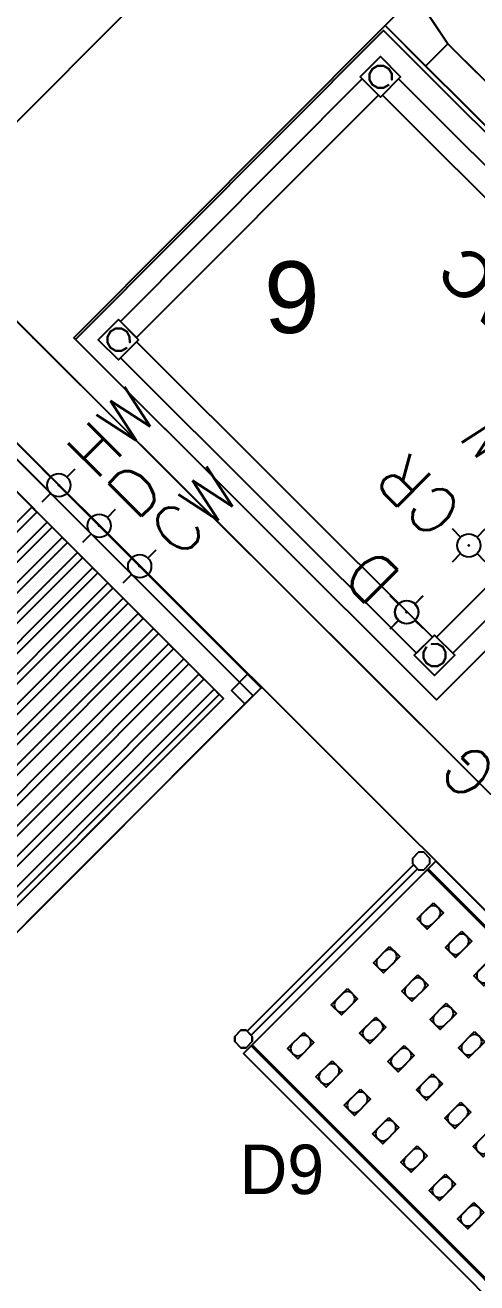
# Model space of a CAD drawing. Header units: millimetres. Extents: x 89237 to 96871, y -22823 to -19192.
# Drawn here: x 94566.4 to 94645.3, y -21920.9 to -21701.3 of the extents above; entities that cross this region are included whole.
import ezdxf
from ezdxf.enums import TextEntityAlignment as Align

# ---------------------------------------------------------------- set-up
doc = ezdxf.new("R2010")
doc.units = ezdxf.units.MM
doc.header["$LTSCALE"] = 5
for name, color, linetype in [('200-EquipBlack-3d', 250, 'Continuous'), ('200-EquipBorder-2d', 9, 'Continuous'), ('200-EquipGlass-3D', 140, 'Continuous'), ('200-EquipID-2d', 7, 'Continuous'), ('200-EquipInternal-2d', 252, 'Continuous'), ('200-EquipSteel-3d', 9, 'Continuous'), ('250-Cwater-2d', 160, 'Continuous'), ('250-Drain-2D', 140, 'Continuous'), ('250-exhaustdrain-2D', 70, 'Continuous'), ('250-Gas-2D', 50, 'Continuous'), ('250-haccp-2D', 22, 'Continuous'), ('250-Hwater-2d', 200, 'Continuous'), ('HG-001 Duvar', 6, 'Continuous')]:
    doc.layers.add(name, color=color, linetype=linetype)
doc.layers.add('200-InsPoint-3D', color=3, linetype='Continuous', plot=False)
doc.styles.add('ARIAL', font='arial.ttf')
doc.styles.add('ROMANS', font='micross.ttf')
doc.styles.add('SIMPLEX', font='simplex')
doc.styles.add('TAKSİM', font='GOTHIC.TTF', dxfattribs={"height": 20})

# ---------------------------------------------------------------- blocks, each defined once
blk = doc.blocks.new('DCON')
at = {"layer": '250-Drain-2D'}
for p, q in [((0, 40.6), (0, 20.3)), ((-40.6, 0), (-20.3, 0)), ((20.3, 0), (40.6, 0)), ((0, -20.3), (0, -40.6))]:
    blk.add_line(p, q, dxfattribs=at)
for radius in [20.3, 1]:
    blk.add_circle((0, 0), radius, dxfattribs=at)
blk.add_point((0, 0), dxfattribs=at)
at = {"layer": '250-Drain-2D', "style": 'SIMPLEX', "flags": 8}
blk.add_attdef('D', (50, -40.6), '', height=81, dxfattribs=at)
blk = doc.blocks.new('CCON')
at = {"layer": '250-Cwater-2d'}
for p, q in [((0, 40.6), (0, 20.3)), ((-40.6, 0), (-20.3, 0)), ((20.3, 0), (40.6, 0)), ((0, -20.3), (0, -40.6))]:
    blk.add_line(p, q, dxfattribs=at)
for radius in [20.3, 1]:
    blk.add_circle((0, 0), radius, dxfattribs=at)
blk.add_point((0, 0), dxfattribs=at)
at = {"layer": '250-Cwater-2d', "style": 'SIMPLEX', "flags": 8}
blk.add_attdef('CW', (56.5, -40.6), '', height=81, dxfattribs=at)
blk = doc.blocks.new('CRCON')
at = {"layer": '250-exhaustdrain-2D'}
for p, q in [((0, 40.6), (0, 20.3)), ((-40.6, 0), (-20.3, 0)), ((20.3, 0), (40.6, 0)), ((0, -20.3), (0, -40.6))]:
    blk.add_line(p, q, dxfattribs=at)
for radius in [20.3, 1]:
    blk.add_circle((0, 0), radius, dxfattribs=at)
blk.add_point((0, 0), dxfattribs=at)
at = {"layer": '250-exhaustdrain-2D', "style": 'SIMPLEX', "flags": 8}
blk.add_attdef('CR', (50, -40.6), '', height=81, dxfattribs=at)
blk = doc.blocks.new('hacCON')
at = {"layer": '250-haccp-2D'}
for p, q in [((0, 40.6), (0, 20.3)), ((-40.6, 0), (-20.3, 0)), ((20.3, 0), (40.6, 0)), ((0, -20.3), (0, -40.6))]:
    blk.add_line(p, q, dxfattribs=at)
for radius in [20.3, 1]:
    blk.add_circle((0, 0), radius, dxfattribs=at)
blk.add_point((0, 0), dxfattribs=at)
at = {"layer": '250-haccp-2D', "style": 'ROMANS', "flags": 8}
blk.add_attdef('HAC', (50, -40.6), '', height=81, dxfattribs=at)
blk = doc.blocks.new('AOS101GCG2')
at = {"layer": '200-EquipBorder-2d'}
for p, q in [((500, -50), (1395, -50)), ((500, -870), (500, -50)), ((1395, -50), (1395, -820)), ((1395, -820), (500, -820)), ((1395, -895), (1395, -820)), ((910, -875), (1295, -875)), ((1295, -875), (1395, -895))]:
    blk.add_line(p, q, dxfattribs=at)
at = {"layer": '200-EquipGlass-3D'}
blk.add_3dface([(952.5, -875, 923.1), (1252.5, -875, 923.1), (1252.5, -875, 1652.9), (952.5, -875, 1652.9)], dxfattribs=at)
at = {"layer": '200-EquipSteel-3d'}
for points in [[(500, -820, 1728), (500, -820, 798), (500, -50, 798), (500, -50, 1728)], [(500, -820, 798), (500, -820, 798), (500, -820, 798), (500, -50, 798)], [(500, -50, 1728), (500, -50, 798), (1395, -50, 798), (1395, -50, 1728)], [(500, -50, 798), (500, -820, 798), (1395, -820, 798), (1395, -50, 798)], [(1395, -50, 1728), (1395, -50, 1728), (500, -50, 1728)], [(1395, -50, 1728), (1395, -820, 1728), (500, -820, 1728), (500, -50, 1728)], [(1395, -50, 1728), (1395, -50, 798), (1395, -50, 1728)], [(1395, -50, 798), (1395, -820, 798), (1395, -820, 1728), (1395, -50, 1728)], [(1395, -820, 1728), (1395, -820, 798), (500, -820, 798), (500, -820, 1728)], [(1395, -820, 798), (1395, -820, 798), (500, -820, 798)], [(810, -820, 1728), (810, -820, 798), (1395, -820, 798), (1395, -820, 1728)], [(1395, -820, 1728), (1395, -820, 1728), (810, -820, 1728)], [(1395, -820, 798), (1395, -820, 798), (810, -820, 798)], [(1395, -820, 1728), (1395, -820, 798), (1395, -820, 1728)], [(1395, -820, 798), (1395, -895, 798), (1395, -895, 1728), (1395, -820, 1728)], [(1395, -895, 1728), (1395, -895, 798), (1395, -820, 798), (1395, -820, 1728)], [(1395, -895, 798), (1395, -895, 798), (1395, -895, 798), (1395, -820, 798)], [(1395, -895, 798), (1295, -875, 798), (1295, -875, 1728), (1395, -895, 1728)]]:
    blk.add_3dface(points, dxfattribs=at)
for points, invisible_edges in [([(910, -875, 1728), (1295, -875, 1728), (1295, -820, 1728), (910, -820, 1728)], 10), ([(910, -875, 798), (1295, -875, 798), (1295, -820, 798), (910, -820, 798)], 8), ([(1395, -895, 798), (1295, -875, 798), (1295, -820, 798), (1395, -820, 798)], 2), ([(1395, -895, 1728), (1295, -875, 1728), (1295, -820, 1728), (1395, -820, 1728)], 2), ([(910, -875, 798), (1295, -875, 798), (1252.5, -875, 923.1), (952.5, -875, 923.1)], 10), ([(1295, -875, 1728), (910, -875, 1728), (952.5, -875, 1652.9), (1252.5, -875, 1652.9)], 10), ([(1252.5, -875, 923.1), (1295, -875, 798), (1295, -875, 1728), (1252.5, -875, 1652.9)], 5)]:
    blk.add_3dface(points, dxfattribs=dict(at, invisible_edges=invisible_edges))
at = {"layer": '200-InsPoint-3D'}
blk.add_point((1445, 0), dxfattribs=at)
at = {"layer": '250-Cwater-2d'}
blk.add_blockref('CCON', (580, -439.7), dxfattribs=at).add_auto_attribs({'CW': 'CW'})
at = {"layer": '250-Drain-2D'}
blk.add_blockref('DCON', (645.1, -121.5), dxfattribs=at).add_auto_attribs({'D': 'D'})
at = {"layer": '250-exhaustdrain-2D'}
blk.add_blockref('CRCON', (650.6, -280.8), dxfattribs=at).add_auto_attribs({'CR': 'CR'})
at = {"layer": '250-haccp-2D'}
blk.add_blockref('hacCON', (737, -613), dxfattribs=at).add_auto_attribs({'HAC': 'HAC'})
at = {"layer": '200-InsPoint-3D'}
blk.add_attdef('DISTANG', (0, 0), '', height=1, dxfattribs=at)
blk = doc.blocks.new('AOSQAC01')
at = {"layer": '200-EquipSteel-3d'}
mesh = blk.add_polymesh((6, 3), dxfattribs=at)
for k, corner in enumerate([(1391, -812, 150), (1391, -50, 150), (1391, -50, 150), (500, -812, 150), (500, -50, 150), (500, -50, 150), (500, -812, 200), (500, -50, 200), (500, -50, 150), (1391, -812, 200), (1391, -50, 200), (1391, -50, 150), (1391, -812, 200), (1391, -812, 200), (1391, -812, 150), (500, -812, 200), (500, -812, 200), (500, -812, 150)]):
    mesh.set_mesh_vertex(divmod(k, 3), corner)
mesh = blk.add_polymesh((6, 3), dxfattribs=at)
for k, corner in enumerate([(582.5, -127.8, 200), (582.5, -77.8, 200), (582.5, -77.8, 200), (532.5, -127.8, 200), (532.5, -77.8, 200), (532.5, -77.8, 200), (532.5, -127.8, 798), (532.5, -77.8, 798), (532.5, -77.8, 200), (582.5, -127.8, 798), (582.5, -77.8, 798), (582.5, -77.8, 200), (582.5, -127.8, 798), (582.5, -127.8, 798), (582.5, -127.8, 200), (532.5, -127.8, 798), (532.5, -127.8, 798), (532.5, -127.8, 200)]):
    mesh.set_mesh_vertex(divmod(k, 3), corner)
mesh = blk.add_polymesh((6, 3), dxfattribs=at)
for k, corner in enumerate([(582.5, -127.8, 50), (582.5, -77.8, 50), (582.5, -77.8, 50), (532.5, -127.8, 50), (532.5, -77.8, 50), (532.5, -77.8, 50), (532.5, -127.8, 150), (532.5, -77.8, 150), (532.5, -77.8, 50), (582.5, -127.8, 150), (582.5, -77.8, 150), (582.5, -77.8, 50), (582.5, -127.8, 150), (582.5, -127.8, 150), (582.5, -127.8, 50), (532.5, -127.8, 150), (532.5, -127.8, 150), (532.5, -127.8, 50)]):
    mesh.set_mesh_vertex(divmod(k, 3), corner)
mesh = blk.add_polymesh((2, 12), dxfattribs=dict(at, n_close=True))
for k, corner in enumerate([(577.7, -103.1), (575, -93.1), (567.7, -85.8), (557.7, -83.1), (547.7, -85.8), (540.4, -93.1), (537.7, -103.1), (540.4, -113.1), (547.7, -120.4), (557.7, -123.1), (567.7, -120.4), (575, -113.1), (577.7, -103.1, 50), (575, -93.1, 50), (567.7, -85.8, 50), (557.7, -83.1, 50), (547.7, -85.8, 50), (540.4, -93.1, 50), (537.7, -103.1, 50), (540.4, -113.1, 50), (547.7, -120.4, 50), (557.7, -123.1, 50), (567.7, -120.4, 50), (575, -113.1, 50)]):
    mesh.set_mesh_vertex(divmod(k, 12), corner)
mesh = blk.add_polymesh((6, 3), dxfattribs=at)
for k, corner in enumerate([(1312.5, -122.8, 651.7), (1312.5, -82.8, 651.7), (1312.5, -82.8, 651.7), (582.5, -122.8, 651.7), (582.5, -82.8, 651.7), (582.5, -82.8, 651.7), (582.5, -122.8, 691.7), (582.5, -82.8, 691.7), (582.5, -82.8, 651.7), (1312.5, -122.8, 691.7), (1312.5, -82.8, 691.7), (1312.5, -82.8, 651.7), (1312.5, -122.8, 691.7), (1312.5, -122.8, 691.7), (1312.5, -122.8, 651.7), (582.5, -122.8, 691.7), (582.5, -122.8, 691.7), (582.5, -122.8, 651.7)]):
    mesh.set_mesh_vertex(divmod(k, 3), corner)
mesh = blk.add_polymesh((6, 3), dxfattribs=at)
for k, corner in enumerate([(1312.5, -127.8, 200), (1312.5, -77.8, 200), (1312.5, -77.8, 200), (1362.5, -127.8, 200), (1362.5, -77.8, 200), (1362.5, -77.8, 200), (1362.5, -127.8, 798), (1362.5, -77.8, 798), (1362.5, -77.8, 200), (1312.5, -127.8, 798), (1312.5, -77.8, 798), (1312.5, -77.8, 200), (1312.5, -127.8, 798), (1312.5, -127.8, 798), (1312.5, -127.8, 200), (1362.5, -127.8, 798), (1362.5, -127.8, 798), (1362.5, -127.8, 200)]):
    mesh.set_mesh_vertex(divmod(k, 3), corner)
mesh = blk.add_polymesh((6, 3), dxfattribs=at)
for k, corner in enumerate([(1362.5, -127.8, 50), (1362.5, -77.8, 50), (1362.5, -77.8, 50), (1312.5, -127.8, 50), (1312.5, -77.8, 50), (1312.5, -77.8, 50), (1312.5, -127.8, 150), (1312.5, -77.8, 150), (1312.5, -77.8, 50), (1362.5, -127.8, 150), (1362.5, -77.8, 150), (1362.5, -77.8, 50), (1362.5, -127.8, 150), (1362.5, -127.8, 150), (1362.5, -127.8, 50), (1312.5, -127.8, 150), (1312.5, -127.8, 150), (1312.5, -127.8, 50)]):
    mesh.set_mesh_vertex(divmod(k, 3), corner)
mesh = blk.add_polymesh((2, 12), dxfattribs=dict(at, n_close=True))
for k, corner in enumerate([(1317.3, -103.1), (1319.9, -93.1), (1327.3, -85.8), (1337.3, -83.1), (1347.3, -85.8), (1354.6, -93.1), (1357.3, -103.1), (1354.6, -113.1), (1347.3, -120.4), (1337.3, -123.1), (1327.3, -120.4), (1319.9, -113.1), (1317.3, -103.1, 50), (1319.9, -93.1, 50), (1327.3, -85.8, 50), (1337.3, -83.1, 50), (1347.3, -85.8, 50), (1354.6, -93.1, 50), (1357.3, -103.1, 50), (1354.6, -113.1, 50), (1347.3, -120.4, 50), (1337.3, -123.1, 50), (1327.3, -120.4, 50), (1319.9, -113.1, 50)]):
    mesh.set_mesh_vertex(divmod(k, 12), corner)
mesh = blk.add_polymesh((6, 3), dxfattribs=at)
for k, corner in enumerate([(577.5, -127.8, 651.7), (537.5, -127.8, 651.7), (537.5, -127.8, 651.7), (577.5, -725.8, 651.7), (537.5, -725.8, 651.7), (537.5, -725.8, 651.7), (577.5, -725.8, 691.7), (537.5, -725.8, 691.7), (537.5, -725.8, 651.7), (577.5, -127.8, 691.7), (537.5, -127.8, 691.7), (537.5, -127.8, 651.7), (577.5, -127.8, 691.7), (577.5, -127.8, 691.7), (577.5, -127.8, 651.7), (577.5, -725.8, 691.7), (577.5, -725.8, 691.7), (577.5, -725.8, 651.7)]):
    mesh.set_mesh_vertex(divmod(k, 3), corner)
mesh = blk.add_polymesh((6, 3), dxfattribs=at)
for k, corner in enumerate([(1357.5, -127.8, 651.7), (1317.5, -127.8, 651.7), (1317.5, -127.8, 651.7), (1357.5, -725.8, 651.7), (1317.5, -725.8, 651.7), (1317.5, -725.8, 651.7), (1357.5, -725.8, 691.7), (1317.5, -725.8, 691.7), (1317.5, -725.8, 651.7), (1357.5, -127.8, 691.7), (1317.5, -127.8, 691.7), (1317.5, -127.8, 651.7), (1357.5, -127.8, 691.7), (1357.5, -127.8, 691.7), (1357.5, -127.8, 651.7), (1357.5, -725.8, 691.7), (1357.5, -725.8, 691.7), (1357.5, -725.8, 651.7)]):
    mesh.set_mesh_vertex(divmod(k, 3), corner)
mesh = blk.add_polymesh((6, 3), dxfattribs=at)
for k, corner in enumerate([(1312.5, -770.8, 651.7), (1312.5, -730.8, 651.7), (1312.5, -730.8, 651.7), (582.5, -770.8, 651.7), (582.5, -730.8, 651.7), (582.5, -730.8, 651.7), (582.5, -770.8, 691.7), (582.5, -730.8, 691.7), (582.5, -730.8, 651.7), (1312.5, -770.8, 691.7), (1312.5, -730.8, 691.7), (1312.5, -730.8, 651.7), (1312.5, -770.8, 691.7), (1312.5, -770.8, 691.7), (1312.5, -770.8, 651.7), (582.5, -770.8, 691.7), (582.5, -770.8, 691.7), (582.5, -770.8, 651.7)]):
    mesh.set_mesh_vertex(divmod(k, 3), corner)
mesh = blk.add_polymesh((6, 3), dxfattribs=at)
for k, corner in enumerate([(1312.5, -775.8, 200), (1312.5, -725.8, 200), (1312.5, -725.8, 200), (1362.5, -775.8, 200), (1362.5, -725.8, 200), (1362.5, -725.8, 200), (1362.5, -775.8, 798), (1362.5, -725.8, 798), (1362.5, -725.8, 200), (1312.5, -775.8, 798), (1312.5, -725.8, 798), (1312.5, -725.8, 200), (1312.5, -775.8, 798), (1312.5, -775.8, 798), (1312.5, -775.8, 200), (1362.5, -775.8, 798), (1362.5, -775.8, 798), (1362.5, -775.8, 200)]):
    mesh.set_mesh_vertex(divmod(k, 3), corner)
mesh = blk.add_polymesh((6, 3), dxfattribs=at)
for k, corner in enumerate([(1362.5, -775.8, 50), (1362.5, -725.8, 50), (1362.5, -725.8, 50), (1312.5, -775.8, 50), (1312.5, -725.8, 50), (1312.5, -725.8, 50), (1312.5, -775.8, 150), (1312.5, -725.8, 150), (1312.5, -725.8, 50), (1362.5, -775.8, 150), (1362.5, -725.8, 150), (1362.5, -725.8, 50), (1362.5, -775.8, 150), (1362.5, -775.8, 150), (1362.5, -775.8, 50), (1312.5, -775.8, 150), (1312.5, -775.8, 150), (1312.5, -775.8, 50)]):
    mesh.set_mesh_vertex(divmod(k, 3), corner)
mesh = blk.add_polymesh((2, 12), dxfattribs=dict(at, n_close=True))
for k, corner in enumerate([(1317.3, -751.1), (1319.9, -741.1), (1327.3, -733.8), (1337.3, -731.1), (1347.3, -733.8), (1354.6, -741.1), (1357.3, -751.1), (1354.6, -761.1), (1347.3, -768.4), (1337.3, -771.1), (1327.3, -768.4), (1319.9, -761.1), (1317.3, -751.1, 50), (1319.9, -741.1, 50), (1327.3, -733.8, 50), (1337.3, -731.1, 50), (1347.3, -733.8, 50), (1354.6, -741.1, 50), (1357.3, -751.1, 50), (1354.6, -761.1, 50), (1347.3, -768.4, 50), (1337.3, -771.1, 50), (1327.3, -768.4, 50), (1319.9, -761.1, 50)]):
    mesh.set_mesh_vertex(divmod(k, 12), corner)
blk = doc.blocks.new('attrib')
at = {"layer": '200-EquipID-2d', "style": 'ARIAL'}
blk.add_attdef('POS', text='', height=2.5, dxfattribs=at).set_placement((0, 0, -1), align=Align.MIDDLE)
at = {"layer": '200-EquipID-2d', "style": 'ROMANS', "flags": 1}
for tag, p in [('ZONA', (0, -4.905, -2)), ('EQUIPMENTDATA', (0, -7.89, -2)), ('LONGDESCR', (0, -11.302, -2)), ('EQUIPMENTCONN', (0, -14.714, -2)), ('ACCESSORYDATA', (0, -18.552, -2)), ('ACCESSORYCONN', (0, -21.857, -2))]:
    blk.add_attdef(tag, text='', height=2.5, dxfattribs=at).set_placement(p, align=Align.CENTER)
blk = doc.blocks.new('GCON')
at = {"layer": '200-InsPoint-3D'}
blk.add_point((0, 0), dxfattribs=at)
at = {"layer": '250-Gas-2D'}
for p, q in [((0, 40.6), (0, 20.3)), ((-40.6, 0), (-20.3, 0)), ((20.3, 0), (40.6, 0)), ((0, -20.3), (0, -40.6))]:
    blk.add_line(p, q, dxfattribs=at)
for radius in [20.3, 1]:
    blk.add_circle((0, 0), radius, dxfattribs=at)
at = {"layer": '250-Gas-2D', "style": 'SIMPLEX', "flags": 8}
blk.add_attdef('G', (50, -40.6), '', height=81, dxfattribs=at)
blk = doc.blocks.new('77711208000')
at = {"layer": '200-EquipBorder-2d'}
blk.add_lwpolyline([(1200, 0), (0, 0), (0, -800), (1200, -800)], close=True, dxfattribs=at)
at = {"layer": '200-EquipInternal-2d'}
blk.add_line((0, -20), (1200, -20), dxfattribs=at)
for points in [[(1160, -760), (40, -760), (40, -60), (1160, -60)], [(592.5, -60), (607.5, -60), (607.5, -760), (592.5, -760)], [(637.5, -60), (652.5, -60), (652.5, -760), (637.5, -760)], [(682.5, -60), (697.5, -60), (697.5, -760), (682.5, -760)], [(727.5, -60), (742.5, -60), (742.5, -760), (727.5, -760)], [(772.5, -60), (787.5, -60), (787.5, -760), (772.5, -760)], [(817.5, -60), (832.5, -60), (832.5, -760), (817.5, -760)], [(862.5, -60), (877.5, -60), (877.5, -760), (862.5, -760)], [(907.5, -60), (922.5, -60), (922.5, -760), (907.5, -760)], [(952.5, -60), (967.5, -60), (967.5, -760), (952.5, -760)], [(997.5, -60), (1012.5, -60), (1012.5, -760), (997.5, -760)], [(1042.5, -60), (1057.5, -60), (1057.5, -760), (1042.5, -760)], [(1087.5, -60), (1102.5, -60), (1102.5, -760), (1087.5, -760)], [(1132.5, -60), (1147.5, -60), (1147.5, -760), (1132.5, -760)]]:
    blk.add_lwpolyline(points, close=True, dxfattribs=at)
at = {"layer": '200-EquipSteel-3d'}
for points in [[(1160, 0, 560), (1160, 0, 40), (40, 0, 40), (40, 0, 560)], [(1200, -20, 600), (1200, -20, 560), (0, -20, 560), (0, -20, 600)], [(1200, -20, 600), (1200, -20, 560), (1200, -800, 560), (1200, -800, 600)], [(1200, -40, 560), (1200, -760, 560), (1200, -760, 40), (1200, -40, 40)], [(40, -60, 600), (40, -60, 380), (1160, -60, 380), (1160, -60, 600)], [(1160, -60, 380), (1160, -760, 380), (40, -760, 380), (40, -60, 380)], [(1160, -60, 600), (1160, -60, 380), (1160, -760, 380), (1160, -760, 600)]]:
    blk.add_3dface(points, dxfattribs=at)
at = {"layer": '200-EquipSteel-3d', "invisible_edges": 5}
for points in [[(1200, -20, 600), (1160, -60, 600), (40, -60, 600), (0, -20, 600)], [(1200, -20, 600), (1160, -60, 600), (1160, -760, 600), (1200, -800, 600)]]:
    blk.add_3dface(points, dxfattribs=at)
at = {"layer": '200-InsPoint-3D'}
blk.add_point((1200, 0), dxfattribs=at)
at = {"layer": '200-EquipSteel-3d'}
mesh = blk.add_polyface(dxfattribs=at)
corners = [(0, -20, 560), (1200, -20, 560), (1200, 0, 560), (0, 0, 560), (0, -20, 910), (1200, -20, 910), (1200, 0, 910), (0, 0, 910)]
mesh.append_faces([[corners[k] for k in face] for face in [(0, 3, 2, 1), (4, 5, 6, 7), (0, 1, 5, 4), (3, 7, 6, 2), (0, 4, 7, 3), (1, 2, 6, 5)]])
mesh = blk.add_polyface(dxfattribs=at)
corners = [(1200, -40, 40), (1160, -40, 40), (1160, 0, 40), (1200, 0, 40), (1200, -40, 560), (1160, -40, 560), (1160, 0, 560), (1200, 0, 560)]
mesh.append_faces([[corners[k] for k in face] for face in [(0, 3, 2, 1), (4, 5, 6, 7), (0, 1, 5, 4), (3, 7, 6, 2), (0, 4, 7, 3), (1, 2, 6, 5)]])
mesh = blk.add_polyface(dxfattribs=at)
corners = [(607.5, -60, 585), (607.5, -760, 585), (607.5, -760, 600), (607.5, -60, 600), (592.5, -60, 585), (592.5, -760, 585), (592.5, -760, 600), (592.5, -60, 600)]
mesh.append_faces([[corners[k] for k in face] for face in [(0, 3, 2, 1), (4, 5, 6, 7), (0, 1, 5, 4), (3, 7, 6, 2), (0, 4, 7, 3), (1, 2, 6, 5)]])
mesh = blk.add_polyface(dxfattribs=at)
corners = [(652.5, -60, 585), (652.5, -760, 585), (652.5, -760, 600), (652.5, -60, 600), (637.5, -60, 585), (637.5, -760, 585), (637.5, -760, 600), (637.5, -60, 600)]
mesh.append_faces([[corners[k] for k in face] for face in [(0, 3, 2, 1), (4, 5, 6, 7), (0, 1, 5, 4), (3, 7, 6, 2), (0, 4, 7, 3), (1, 2, 6, 5)]])
mesh = blk.add_polyface(dxfattribs=at)
corners = [(697.5, -60, 585), (697.5, -760, 585), (697.5, -760, 600), (697.5, -60, 600), (682.5, -60, 585), (682.5, -760, 585), (682.5, -760, 600), (682.5, -60, 600)]
mesh.append_faces([[corners[k] for k in face] for face in [(0, 3, 2, 1), (4, 5, 6, 7), (0, 1, 5, 4), (3, 7, 6, 2), (0, 4, 7, 3), (1, 2, 6, 5)]])
mesh = blk.add_polyface(dxfattribs=at)
corners = [(742.5, -60, 585), (742.5, -760, 585), (742.5, -760, 600), (742.5, -60, 600), (727.5, -60, 585), (727.5, -760, 585), (727.5, -760, 600), (727.5, -60, 600)]
mesh.append_faces([[corners[k] for k in face] for face in [(0, 3, 2, 1), (4, 5, 6, 7), (0, 1, 5, 4), (3, 7, 6, 2), (0, 4, 7, 3), (1, 2, 6, 5)]])
mesh = blk.add_polyface(dxfattribs=at)
corners = [(787.5, -60, 585), (787.5, -760, 585), (787.5, -760, 600), (787.5, -60, 600), (772.5, -60, 585), (772.5, -760, 585), (772.5, -760, 600), (772.5, -60, 600)]
mesh.append_faces([[corners[k] for k in face] for face in [(0, 3, 2, 1), (4, 5, 6, 7), (0, 1, 5, 4), (3, 7, 6, 2), (0, 4, 7, 3), (1, 2, 6, 5)]])
mesh = blk.add_polyface(dxfattribs=at)
corners = [(832.5, -60, 585), (832.5, -760, 585), (832.5, -760, 600), (832.5, -60, 600), (817.5, -60, 585), (817.5, -760, 585), (817.5, -760, 600), (817.5, -60, 600)]
mesh.append_faces([[corners[k] for k in face] for face in [(0, 3, 2, 1), (4, 5, 6, 7), (0, 1, 5, 4), (3, 7, 6, 2), (0, 4, 7, 3), (1, 2, 6, 5)]])
mesh = blk.add_polyface(dxfattribs=at)
corners = [(877.5, -60, 585), (877.5, -760, 585), (877.5, -760, 600), (877.5, -60, 600), (862.5, -60, 585), (862.5, -760, 585), (862.5, -760, 600), (862.5, -60, 600)]
mesh.append_faces([[corners[k] for k in face] for face in [(0, 3, 2, 1), (4, 5, 6, 7), (0, 1, 5, 4), (3, 7, 6, 2), (0, 4, 7, 3), (1, 2, 6, 5)]])
mesh = blk.add_polyface(dxfattribs=at)
corners = [(922.5, -60, 585), (922.5, -760, 585), (922.5, -760, 600), (922.5, -60, 600), (907.5, -60, 585), (907.5, -760, 585), (907.5, -760, 600), (907.5, -60, 600)]
mesh.append_faces([[corners[k] for k in face] for face in [(0, 3, 2, 1), (4, 5, 6, 7), (0, 1, 5, 4), (3, 7, 6, 2), (0, 4, 7, 3), (1, 2, 6, 5)]])
mesh = blk.add_polyface(dxfattribs=at)
corners = [(967.5, -60, 585), (967.5, -760, 585), (967.5, -760, 600), (967.5, -60, 600), (952.5, -60, 585), (952.5, -760, 585), (952.5, -760, 600), (952.5, -60, 600)]
mesh.append_faces([[corners[k] for k in face] for face in [(0, 3, 2, 1), (4, 5, 6, 7), (0, 1, 5, 4), (3, 7, 6, 2), (0, 4, 7, 3), (1, 2, 6, 5)]])
mesh = blk.add_polyface(dxfattribs=at)
corners = [(1012.5, -60, 585), (1012.5, -760, 585), (1012.5, -760, 600), (1012.5, -60, 600), (997.5, -60, 585), (997.5, -760, 585), (997.5, -760, 600), (997.5, -60, 600)]
mesh.append_faces([[corners[k] for k in face] for face in [(0, 3, 2, 1), (4, 5, 6, 7), (0, 1, 5, 4), (3, 7, 6, 2), (0, 4, 7, 3), (1, 2, 6, 5)]])
mesh = blk.add_polyface(dxfattribs=at)
corners = [(1057.5, -60, 585), (1057.5, -760, 585), (1057.5, -760, 600), (1057.5, -60, 600), (1042.5, -60, 585), (1042.5, -760, 585), (1042.5, -760, 600), (1042.5, -60, 600)]
mesh.append_faces([[corners[k] for k in face] for face in [(0, 3, 2, 1), (4, 5, 6, 7), (0, 1, 5, 4), (3, 7, 6, 2), (0, 4, 7, 3), (1, 2, 6, 5)]])
mesh = blk.add_polyface(dxfattribs=at)
corners = [(1102.5, -60, 585), (1102.5, -760, 585), (1102.5, -760, 600), (1102.5, -60, 600), (1087.5, -60, 585), (1087.5, -760, 585), (1087.5, -760, 600), (1087.5, -60, 600)]
mesh.append_faces([[corners[k] for k in face] for face in [(0, 3, 2, 1), (4, 5, 6, 7), (0, 1, 5, 4), (3, 7, 6, 2), (0, 4, 7, 3), (1, 2, 6, 5)]])
mesh = blk.add_polyface(dxfattribs=at)
corners = [(1147.5, -60, 585), (1147.5, -760, 585), (1147.5, -760, 600), (1147.5, -60, 600), (1132.5, -60, 585), (1132.5, -760, 585), (1132.5, -760, 600), (1132.5, -60, 600)]
mesh.append_faces([[corners[k] for k in face] for face in [(0, 3, 2, 1), (4, 5, 6, 7), (0, 1, 5, 4), (3, 7, 6, 2), (0, 4, 7, 3), (1, 2, 6, 5)]])
blk = doc.blocks.new('HCON')
at = {"layer": '250-Hwater-2d'}
for p, q in [((0, 40.6), (0, 20.3)), ((-40.6, 0), (-20.3, 0)), ((20.3, 0), (40.6, 0)), ((0, -20.3), (0, -40.6))]:
    blk.add_line(p, q, dxfattribs=at)
for radius in [20.3, 1]:
    blk.add_circle((0, 0), radius, dxfattribs=at)
blk.add_point((0, 0), dxfattribs=at)
at = {"layer": '250-Hwater-2d', "style": 'SIMPLEX', "flags": 8}
blk.add_attdef('HW', (50, -40.6), '', height=81, dxfattribs=at)
blk = doc.blocks.new('BLS1216')
at = {"layer": '200-EquipBlack-3d'}
for points, elevation in [([(735.5, -120.5), (710.5, -120.5), (710.5, -80.5), (735.5, -80.5)], 1617), ([(735.5, -120.5), (710.5, -120.5), (710.5, -80.5), (735.5, -80.5)], 1167), ([(735.5, -120.5), (710.5, -120.5), (710.5, -80.5), (735.5, -80.5)], 717), ([(735.5, -120.5), (710.5, -120.5), (710.5, -80.5), (735.5, -80.5)], 267), ([(805.5, -120.5), (780.5, -120.5), (780.5, -80.5), (805.5, -80.5)], 1617), ([(805.5, -120.5), (780.5, -120.5), (780.5, -80.5), (805.5, -80.5)], 1167), ([(805.5, -120.5), (780.5, -120.5), (780.5, -80.5), (805.5, -80.5)], 717), ([(805.5, -120.5), (780.5, -120.5), (780.5, -80.5), (805.5, -80.5)], 267), ([(875.5, -120.5), (850.5, -120.5), (850.5, -80.5), (875.5, -80.5)], 1617), ([(875.5, -120.5), (850.5, -120.5), (850.5, -80.5), (875.5, -80.5)], 267), ([(875.5, -120.5), (850.5, -120.5), (850.5, -80.5), (875.5, -80.5)], 717), ([(875.5, -120.5), (850.5, -120.5), (850.5, -80.5), (875.5, -80.5)], 1167), ([(945.5, -120.5), (920.5, -120.5), (920.5, -80.5), (945.5, -80.5)], 1617), ([(945.5, -120.5), (920.5, -120.5), (920.5, -80.5), (945.5, -80.5)], 267), ([(945.5, -120.5), (920.5, -120.5), (920.5, -80.5), (945.5, -80.5)], 717), ([(945.5, -120.5), (920.5, -120.5), (920.5, -80.5), (945.5, -80.5)], 1167), ([(1015.5, -120.5), (990.5, -120.5), (990.5, -80.5), (1015.5, -80.5)], 1617), ([(1015.5, -120.5), (990.5, -120.5), (990.5, -80.5), (1015.5, -80.5)], 267), ([(1015.5, -120.5), (990.5, -120.5), (990.5, -80.5), (1015.5, -80.5)], 717), ([(1015.5, -120.5), (990.5, -120.5), (990.5, -80.5), (1015.5, -80.5)], 1167), ([(1085.5, -120.5), (1060.5, -120.5), (1060.5, -80.5), (1085.5, -80.5)], 1617), ([(1085.5, -120.5), (1060.5, -120.5), (1060.5, -80.5), (1085.5, -80.5)], 267), ([(1085.5, -120.5), (1060.5, -120.5), (1060.5, -80.5), (1085.5, -80.5)], 717), ([(1085.5, -120.5), (1060.5, -120.5), (1060.5, -80.5), (1085.5, -80.5)], 1167), ([(1155.5, -120.5), (1130.5, -120.5), (1130.5, -80.5), (1155.5, -80.5)], 1617), ([(1155.5, -120.5), (1130.5, -120.5), (1130.5, -80.5), (1155.5, -80.5)], 267), ([(1155.5, -120.5), (1130.5, -120.5), (1130.5, -80.5), (1155.5, -80.5)], 717), ([(1155.5, -120.5), (1130.5, -120.5), (1130.5, -80.5), (1155.5, -80.5)], 1167), ([(805.5, -228.5), (780.5, -228.5), (780.5, -188.5), (805.5, -188.5)], 1617), ([(805.5, -228.5), (780.5, -228.5), (780.5, -188.5), (805.5, -188.5)], 1167), ([(805.5, -228.5), (780.5, -228.5), (780.5, -188.5), (805.5, -188.5)], 717), ([(805.5, -228.5), (780.5, -228.5), (780.5, -188.5), (805.5, -188.5)], 267), ([(875.5, -228.5), (850.5, -228.5), (850.5, -188.5), (875.5, -188.5)], 1617), ([(875.5, -228.5), (850.5, -228.5), (850.5, -188.5), (875.5, -188.5)], 267), ([(875.5, -228.5), (850.5, -228.5), (850.5, -188.5), (875.5, -188.5)], 717), ([(875.5, -228.5), (850.5, -228.5), (850.5, -188.5), (875.5, -188.5)], 1167), ([(945.5, -228.5), (920.5, -228.5), (920.5, -188.5), (945.5, -188.5)], 1617), ([(945.5, -228.5), (920.5, -228.5), (920.5, -188.5), (945.5, -188.5)], 267), ([(945.5, -228.5), (920.5, -228.5), (920.5, -188.5), (945.5, -188.5)], 717), ([(945.5, -228.5), (920.5, -228.5), (920.5, -188.5), (945.5, -188.5)], 1167), ([(1015.5, -228.5), (990.5, -228.5), (990.5, -188.5), (1015.5, -188.5)], 1617), ([(1015.5, -228.5), (990.5, -228.5), (990.5, -188.5), (1015.5, -188.5)], 267), ([(1015.5, -228.5), (990.5, -228.5), (990.5, -188.5), (1015.5, -188.5)], 717), ([(1015.5, -228.5), (990.5, -228.5), (990.5, -188.5), (1015.5, -188.5)], 1167), ([(1085.5, -228.5), (1060.5, -228.5), (1060.5, -188.5), (1085.5, -188.5)], 1617), ([(1085.5, -228.5), (1060.5, -228.5), (1060.5, -188.5), (1085.5, -188.5)], 267), ([(1085.5, -228.5), (1060.5, -228.5), (1060.5, -188.5), (1085.5, -188.5)], 717), ([(1085.5, -228.5), (1060.5, -228.5), (1060.5, -188.5), (1085.5, -188.5)], 1167), ([(1155.5, -228.5), (1130.5, -228.5), (1130.5, -188.5), (1155.5, -188.5)], 1617), ([(1155.5, -228.5), (1130.5, -228.5), (1130.5, -188.5), (1155.5, -188.5)], 267), ([(1155.5, -228.5), (1130.5, -228.5), (1130.5, -188.5), (1155.5, -188.5)], 717), ([(1155.5, -228.5), (1130.5, -228.5), (1130.5, -188.5), (1155.5, -188.5)], 1167), ([(945.5, -332.5), (920.5, -332.5), (920.5, -292.5), (945.5, -292.5)], 1617), ([(945.5, -332.5), (920.5, -332.5), (920.5, -292.5), (945.5, -292.5)], 267), ([(945.5, -332.5), (920.5, -332.5), (920.5, -292.5), (945.5, -292.5)], 717), ([(945.5, -332.5), (920.5, -332.5), (920.5, -292.5), (945.5, -292.5)], 1167), ([(1015.5, -332.5), (990.5, -332.5), (990.5, -292.5), (1015.5, -292.5)], 1617), ([(1015.5, -332.5), (990.5, -332.5), (990.5, -292.5), (1015.5, -292.5)], 267), ([(1015.5, -332.5), (990.5, -332.5), (990.5, -292.5), (1015.5, -292.5)], 717), ([(1015.5, -332.5), (990.5, -332.5), (990.5, -292.5), (1015.5, -292.5)], 1167), ([(1085.5, -332.5), (1060.5, -332.5), (1060.5, -292.5), (1085.5, -292.5)], 1617), ([(1085.5, -332.5), (1060.5, -332.5), (1060.5, -292.5), (1085.5, -292.5)], 267), ([(1085.5, -332.5), (1060.5, -332.5), (1060.5, -292.5), (1085.5, -292.5)], 717), ([(1085.5, -332.5), (1060.5, -332.5), (1060.5, -292.5), (1085.5, -292.5)], 1167), ([(1155.5, -332.5), (1130.5, -332.5), (1130.5, -292.5), (1155.5, -292.5)], 1617), ([(1155.5, -332.5), (1130.5, -332.5), (1130.5, -292.5), (1155.5, -292.5)], 267), ([(1155.5, -332.5), (1130.5, -332.5), (1130.5, -292.5), (1155.5, -292.5)], 717), ([(1155.5, -332.5), (1130.5, -332.5), (1130.5, -292.5), (1155.5, -292.5)], 1167), ([(1015.5, -440.5), (990.5, -440.5), (990.5, -400.5), (1015.5, -400.5)], 1617), ([(1015.5, -440.5), (990.5, -440.5), (990.5, -400.5), (1015.5, -400.5)], 267), ([(1015.5, -440.5), (990.5, -440.5), (990.5, -400.5), (1015.5, -400.5)], 717), ([(1015.5, -440.5), (990.5, -440.5), (990.5, -400.5), (1015.5, -400.5)], 1167), ([(1085.5, -440.5), (1060.5, -440.5), (1060.5, -400.5), (1085.5, -400.5)], 1617), ([(1085.5, -440.5), (1060.5, -440.5), (1060.5, -400.5), (1085.5, -400.5)], 267), ([(1085.5, -440.5), (1060.5, -440.5), (1060.5, -400.5), (1085.5, -400.5)], 717), ([(1085.5, -440.5), (1060.5, -440.5), (1060.5, -400.5), (1085.5, -400.5)], 1167), ([(1155.5, -440.5), (1130.5, -440.5), (1130.5, -400.5), (1155.5, -400.5)], 1617), ([(1155.5, -440.5), (1130.5, -440.5), (1130.5, -400.5), (1155.5, -400.5)], 267), ([(1155.5, -440.5), (1130.5, -440.5), (1130.5, -400.5), (1155.5, -400.5)], 717), ([(1155.5, -440.5), (1130.5, -440.5), (1130.5, -400.5), (1155.5, -400.5)], 1167)]:
    blk.add_lwpolyline(points, close=True, dxfattribs=dict(at, elevation=elevation))
at = {"layer": '200-EquipBorder-2d'}
for points in [[(52, -39), (1204, -39), (1204, -20), (52, -20)], [(52, -476), (1204, -476), (1204, -495), (52, -495)]]:
    blk.add_lwpolyline(points, close=True, dxfattribs=at)
for points in [[(1214.3, -52), (1208, -45.7), (1208, -30.3), (1214.3, -24), (1229.7, -24), (1236, -30.3), (1236, -45.7), (1229.7, -52), (1214.3, -52)], [(1216.9, -463), (1227.1, -463), (1227.1, -52), (1216.9, -52), (1216.9, -463)], [(1214.3, -463), (1208, -469.3), (1208, -484.7), (1214.3, -491), (1229.7, -491), (1236, -484.7), (1236, -469.3), (1229.7, -463), (1214.3, -463)]]:
    blk.add_lwpolyline(points, dxfattribs=at)
at = {"layer": '200-EquipInternal-2d'}
blk.add_lwpolyline([(1204, -473.5), (52, -473.5), (52, -41.5), (1204, -41.5)], close=True, dxfattribs=at)
for points in [[(710.5, -93), (710.5, -108, 0.414214), (723, -120.5, 0.414214), (735.5, -108), (735.5, -93, 0.414214), (723, -80.5, 0.414214), (710.5, -93, 0.414214)], [(780.5, -93), (780.5, -108, 0.414214), (793, -120.5, 0.414214), (805.5, -108), (805.5, -93, 0.414214), (793, -80.5, 0.414214), (780.5, -93, 0.414214)], [(850.5, -93), (850.5, -108, 0.414214), (863, -120.5, 0.414214), (875.5, -108), (875.5, -93, 0.414214), (863, -80.5, 0.414214), (850.5, -93, 0.414214)], [(920.5, -93), (920.5, -108, 0.414214), (933, -120.5, 0.414214), (945.5, -108), (945.5, -93, 0.414214), (933, -80.5, 0.414214), (920.5, -93, 0.414214)], [(990.5, -93), (990.5, -108, 0.414214), (1003, -120.5, 0.414214), (1015.5, -108), (1015.5, -93, 0.414214), (1003, -80.5, 0.414214), (990.5, -93, 0.414214)], [(1060.5, -93), (1060.5, -108, 0.414214), (1073, -120.5, 0.414214), (1085.5, -108), (1085.5, -93, 0.414214), (1073, -80.5, 0.414214), (1060.5, -93, 0.414214)], [(1130.5, -93), (1130.5, -108, 0.414214), (1143, -120.5, 0.414214), (1155.5, -108), (1155.5, -93, 0.414214), (1143, -80.5, 0.414214), (1130.5, -93, 0.414214)], [(780.5, -201), (780.5, -216, 0.414214), (793, -228.5, 0.414214), (805.5, -216), (805.5, -201, 0.414214), (793, -188.5, 0.414214), (780.5, -201, 0.414214)], [(850.5, -201), (850.5, -216, 0.414214), (863, -228.5, 0.414214), (875.5, -216), (875.5, -201, 0.414214), (863, -188.5, 0.414214), (850.5, -201, 0.414214)], [(920.5, -201), (920.5, -216, 0.414214), (933, -228.5, 0.414214), (945.5, -216), (945.5, -201, 0.414214), (933, -188.5, 0.414214), (920.5, -201, 0.414214)], [(990.5, -201), (990.5, -216, 0.414214), (1003, -228.5, 0.414214), (1015.5, -216), (1015.5, -201, 0.414214), (1003, -188.5, 0.414214), (990.5, -201, 0.414214)], [(1060.5, -201), (1060.5, -216, 0.414214), (1073, -228.5, 0.414214), (1085.5, -216), (1085.5, -201, 0.414214), (1073, -188.5, 0.414214), (1060.5, -201, 0.414214)], [(1130.5, -201), (1130.5, -216, 0.414214), (1143, -228.5, 0.414214), (1155.5, -216), (1155.5, -201, 0.414214), (1143, -188.5, 0.414214), (1130.5, -201, 0.414214)], [(920.5, -305), (920.5, -320, 0.414214), (933, -332.5, 0.414214), (945.5, -320), (945.5, -305, 0.414214), (933, -292.5, 0.414214), (920.5, -305, 0.414214)], [(990.5, -305), (990.5, -320, 0.414214), (1003, -332.5, 0.414214), (1015.5, -320), (1015.5, -305, 0.414214), (1003, -292.5, 0.414214), (990.5, -305, 0.414214)], [(1060.5, -305), (1060.5, -320, 0.414214), (1073, -332.5, 0.414214), (1085.5, -320), (1085.5, -305, 0.414214), (1073, -292.5, 0.414214), (1060.5, -305, 0.414214)], [(1130.5, -305), (1130.5, -320, 0.414214), (1143, -332.5, 0.414214), (1155.5, -320), (1155.5, -305, 0.414214), (1143, -292.5, 0.414214), (1130.5, -305, 0.414214)], [(990.5, -413), (990.5, -428, 0.414214), (1003, -440.5, 0.414214), (1015.5, -428), (1015.5, -413, 0.414214), (1003, -400.5, 0.414214), (990.5, -413, 0.414214)], [(1060.5, -413), (1060.5, -428, 0.414214), (1073, -440.5, 0.414214), (1085.5, -428), (1085.5, -413, 0.414214), (1073, -400.5, 0.414214), (1060.5, -413, 0.414214)], [(1130.5, -413), (1130.5, -428, 0.414214), (1143, -440.5, 0.414214), (1155.5, -428), (1155.5, -413, 0.414214), (1143, -400.5, 0.414214), (1130.5, -413, 0.414214)]]:
    blk.add_lwpolyline(points, format="xyb", dxfattribs=at)
at = {"layer": '200-EquipSteel-3d'}
for points in [[(1214.3, -24), (1208, -30.3), (1208, -45.7), (1214.3, -52), (1229.7, -52), (1236, -45.7), (1236, -30.3), (1229.7, -24), (1214.3, -24)], [(1214.3, -463), (1208, -469.3), (1208, -484.7), (1214.3, -491), (1229.7, -491), (1236, -484.7), (1236, -469.3), (1229.7, -463), (1214.3, -463)]]:
    blk.add_lwpolyline(points, dxfattribs=at)
at = {"layer": '200-InsPoint-3D'}
blk.add_attdef('DISTANG', (0, 0), '', height=1, dxfattribs=at)
at = {"layer": '200-EquipSteel-3d'}
mesh = blk.add_polymesh((6, 3), dxfattribs=at)
for k, corner in enumerate([(52, -473.5, 1615), (52, -473.5, 1585), (52, -473.5, 1585), (52, -41.5, 1615), (52, -41.5, 1585), (52, -41.5, 1585), (1204, -41.5, 1615), (1204, -41.5, 1585), (52, -41.5, 1585), (1204, -473.5, 1615), (1204, -473.5, 1585), (52, -473.5, 1585), (1204, -473.5, 1615), (1204, -473.5, 1615), (52, -473.5, 1615), (1204, -41.5, 1615), (1204, -41.5, 1615), (52, -41.5, 1615)]):
    mesh.set_mesh_vertex(divmod(k, 3), corner)
mesh = blk.add_polymesh((6, 3), dxfattribs=at)
for k, corner in enumerate([(52, -473.5, 265), (52, -473.5, 235), (52, -473.5, 235), (52, -41.5, 265), (52, -41.5, 235), (52, -41.5, 235), (1204, -41.5, 265), (1204, -41.5, 235), (52, -41.5, 235), (1204, -473.5, 265), (1204, -473.5, 235), (52, -473.5, 235), (1204, -473.5, 265), (1204, -473.5, 265), (52, -473.5, 265), (1204, -41.5, 265), (1204, -41.5, 265), (52, -41.5, 265)]):
    mesh.set_mesh_vertex(divmod(k, 3), corner)
mesh = blk.add_polymesh((6, 3), dxfattribs=at)
for k, corner in enumerate([(52, -473.5, 715), (52, -473.5, 685), (52, -473.5, 685), (52, -41.5, 715), (52, -41.5, 685), (52, -41.5, 685), (1204, -41.5, 715), (1204, -41.5, 685), (52, -41.5, 685), (1204, -473.5, 715), (1204, -473.5, 685), (52, -473.5, 685), (1204, -473.5, 715), (1204, -473.5, 715), (52, -473.5, 715), (1204, -41.5, 715), (1204, -41.5, 715), (52, -41.5, 715)]):
    mesh.set_mesh_vertex(divmod(k, 3), corner)
mesh = blk.add_polymesh((6, 3), dxfattribs=at)
for k, corner in enumerate([(52, -473.5, 1165), (52, -473.5, 1135), (52, -473.5, 1135), (52, -41.5, 1165), (52, -41.5, 1135), (52, -41.5, 1135), (1204, -41.5, 1165), (1204, -41.5, 1135), (52, -41.5, 1135), (1204, -473.5, 1165), (1204, -473.5, 1135), (52, -473.5, 1135), (1204, -473.5, 1165), (1204, -473.5, 1165), (52, -473.5, 1165), (1204, -41.5, 1165), (1204, -41.5, 1165), (52, -41.5, 1165)]):
    mesh.set_mesh_vertex(divmod(k, 3), corner)
mesh = blk.add_polymesh((6, 3), dxfattribs=at)
for k, corner in enumerate([(1227.1, -52, 260), (1227.1, -52, 240), (1227.1, -52, 240), (1216.9, -52, 260), (1216.9, -52, 240), (1216.9, -52, 240), (1216.9, -463, 260), (1216.9, -463, 240), (1216.9, -52, 240), (1227.1, -463, 260), (1227.1, -463, 240), (1227.1, -52, 240), (1227.1, -463, 260), (1227.1, -463, 260), (1227.1, -52, 260), (1216.9, -463, 260), (1216.9, -463, 260), (1216.9, -52, 260)]):
    mesh.set_mesh_vertex(divmod(k, 3), corner)
mesh = blk.add_polymesh((6, 3), dxfattribs=at)
for k, corner in enumerate([(1227.1, -52, 920), (1227.1, -52, 900), (1227.1, -52, 900), (1216.9, -52, 920), (1216.9, -52, 900), (1216.9, -52, 900), (1216.9, -463, 920), (1216.9, -463, 900), (1216.9, -52, 900), (1227.1, -463, 920), (1227.1, -463, 900), (1227.1, -52, 900), (1227.1, -463, 920), (1227.1, -463, 920), (1227.1, -52, 920), (1216.9, -463, 920), (1216.9, -463, 920), (1216.9, -52, 920)]):
    mesh.set_mesh_vertex(divmod(k, 3), corner)
mesh = blk.add_polymesh((6, 3), dxfattribs=at)
for k, corner in enumerate([(1227.1, -52, 1670), (1227.1, -52, 1650), (1227.1, -52, 1650), (1216.9, -52, 1670), (1216.9, -52, 1650), (1216.9, -52, 1650), (1216.9, -463, 1670), (1216.9, -463, 1650), (1216.9, -52, 1650), (1227.1, -463, 1670), (1227.1, -463, 1650), (1227.1, -52, 1650), (1227.1, -463, 1670), (1227.1, -463, 1670), (1227.1, -52, 1670), (1216.9, -463, 1670), (1216.9, -463, 1670), (1216.9, -52, 1670)]):
    mesh.set_mesh_vertex(divmod(k, 3), corner)

msp = doc.modelspace()

# ---------------------------------------------------------------- linework, layer by layer
for p, q in [((94735.15, -21922.84), (94536.92, -21725.09)), ((94724.55, -21933.46), (94526.32, -21735.71))]:
    msp.add_line(p, q)
at = {"layer": 'HG-001 Duvar'}
msp.add_line((94547.54, -21735.69), (94663.19, -21619.69), dxfattribs=at)
msp.add_lwpolyline([(94238.35, -22024.39), (94436.58, -22222.14), (94735.15, -21922.84), (94536.92, -21725.09), (94451.48, -21810.73)], dxfattribs=at)

# ---------------------------------------------------------------- block references
for name, p, xscale, yscale, zscale, rotation in [('AOS101GCG2', (94670.15, -21857.99), 0.09999999999929451, 0.1000000000021828, 0.09999999999929451, 135.0693485966975), ('AOSQAC01', (94670.15, -21857.99), 0.09999999999929451, 0.1000000000021828, 0.09999999999929451, 135.0693485966975), ('77711208000', (94536.94, -21746.31), 0.08333333332636488, 0.1000000000058208, 0.1, 315.0025875704585), ('BLS1216', (94688.29, -21967.4), 0.09999999999858358, 0.1000000000003638, 0.1, 135.0025875723744)]:
    msp.add_blockref(name, p, dxfattribs=dict(xscale=xscale, yscale=yscale, zscale=zscale, rotation=rotation))
for name, p, xscale, yscale, zscale, rotation, values in [('HCON', (94572.3, -21781.66), 0.1000000000101595, 0.1000000000058208, 0.1, 45.00258757163716, {'HW': 'HW'}), ('CCON', (94660.16, -21785.88), 0.09999999999929451, 0.1000000000021828, 0.09999999999929451, 135.0693485966975, {'CW': 'CW'}), ('DCON', (94579.37, -21788.73), 0.1000000000101595, 0.1000000000058208, 0.1, 45.00258757163716, {'D': 'D'}), ('CCON', (94586.44, -21795.8), 0.1000000000101595, 0.1000000000058208, 0.1, 45.00258757163716, {'CW': 'CW'}), ('DCON', (94633.1, -21803.8), 0.09999999999929451, 0.1000000000021828, 0.09999999999929451, 135.0693485966975, {'D': 'D'}), ('GCON', (94649.98, -21837.87), 0.09999999999929451, 0.1000000000021828, 0.09999999999929451, 135.0693485966975, {'G': 'G'})]:
    msp.add_blockref(name, p, dxfattribs=dict(xscale=xscale, yscale=yscale, zscale=zscale, rotation=rotation)).add_auto_attribs(values)
at = {"layer": '200-EquipID-2d'}
ref = msp.add_blockref('attrib', (94613.01, -21748.83), dxfattribs=dict(at, xscale=5, yscale=5, zscale=5))
ref.add_attrib('POS', '9', dxfattribs={"color": 3, "height": 12.5, "style": 'ARIAL'}).set_placement((94613.01, -21748.83, -5), align=Align.MIDDLE)

# ---------------------------------------------------------------- texts
at = {"style": 'TAKSİM'}
msp.add_text('D9', height=8.64, dxfattribs=at).set_placement((94611.27, -21905.41), align=Align.CENTER)

doc.saveas('drawing.dxf')
